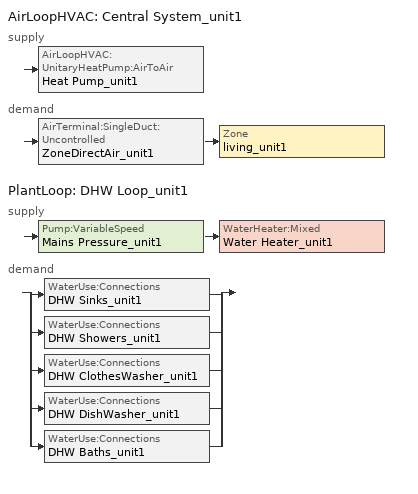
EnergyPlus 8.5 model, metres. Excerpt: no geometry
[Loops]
AirLoopHVAC 'Central System_unit1'
 supply: AirLoopHVAC:UnitaryHeatPump:AirToAir 'Heat Pump_unit1'
 demand: AirTerminal:SingleDuct:Uncontrolled 'ZoneDirectAir_unit1' > Zone 'living_unit1'
PlantLoop 'DHW Loop_unit1'
 supply: Pump:VariableSpeed 'Mains Pressure_unit1' > WaterHeater:Mixed 'Water Heater_unit1'
 demand: split
  | WaterUse:Connections 'DHW Sinks_unit1'
  | WaterUse:Connections 'DHW Showers_unit1'
  | WaterUse:Connections 'DHW ClothesWasher_unit1'
  | WaterUse:Connections 'DHW DishWasher_unit1'
  | WaterUse:Connections 'DHW Baths_unit1'
[ThermostatSetpoint:DualSetpoint]
thermostat_living Dual SP Control: Heating Setpoint Temperature Schedule=heating_sch; Cooling Setpoint Temperature Schedule=cooling_sch
[Sizing:Zone]
living_unit1: Zone Cooling Design Supply Air Temperature Input Method=SupplyAirTemperature; Zone Cooling Design Supply Air Temperature {C}=12; Zone Heating Design Supply Air Temperature Input Method=SupplyAirTemperature; Zone Heating Design Supply Air Temperature {C}=50; Zone Cooling Design Supply Air Humidity Ratio {kgWater/kgDryAir}=0.008; Zone Heating Design Supply Air Humidity Ratio {kgWater/kgDryAir}=0.008; Design Specification Outdoor Air Object=SZ DSOA living_unit1; Cooling Design Air Flow Method=DesignDay; Heating Design Air Flow Method=DesignDay; Heating Maximum Air Flow Fraction=0.3
[DesignSpecification:OutdoorAir]
SZ DSOA living_unit1: Outdoor Air Method=Flow/Area; Outdoor Air Flow per Zone Floor Area {m3/s-m2}  Refer to 2013 ASHRAE Handbook fundamentals Page 16.22=0.00015
[Sizing:System]
Central System_unit1: Type of Load to Size On=Sensible; Design Outdoor Air Flow Rate {m3/s}=0.691153; Central Heating Maximum System Air Flow Ratio=1; Preheat Design Temperature {C}=7; Preheat Design Humidity Ratio {kgWater/kgDryAir}=0.008; Precool Design Temperature {C}=11; Precool Design Humidity Ratio {kgWater/kgDryAir}=0.008; Central Cooling Design Supply Air Temperature {C}=12; Central Heating Design Supply Air Temperature {C}=50; Type of Zone Sum to Use=NonCoincident; 100% Outdoor Air in Cooling=No; 100% Outdoor Air in Heating=No; Central Cooling Design Supply Air Humidity Ratio {kgWater/kgDryAir}=0.008; Central Heating Design Supply Air Humidity Ratio {kgWater/kgDryAir}=0.008; Cooling Supply Air Flow Rate Method=designday; Heating Supply Air Flow Rate Method=designday; System Outdoor Air Method=ZoneSum; Zone Maximum Outdoor Air Fraction=0.5; Cooling Design Capacity Method=CoolingDesignCapacity; Cooling Design Capacity {W}=10054.81; Heating Design Capacity Method=HeatingDesignCapacity; Heating Design Capacity {W}=7622.48
[ZoneControl:Thermostat]
Zone Thermostat_unit1: Zone or ZoneList=living_unit1; Control Type Schedule=zone_control_type; Control 1=thermostat_living Dual SP Control
[AirTerminal:SingleDuct:Uncontrolled]
ZoneDirectAir_unit1: Availability Schedule=always_avail; Maximum Air Flow Rate {m3/s}=0.691153
[Coil:Cooling:DX:SingleSpeed]
DX Cooling Coil_unit1: Availability Schedule=always_avail; Gross Rated Total Cooling Capacity {W}=13792.84; Gross Rated Sensible Heat Ratio=0.735967; Gross Rated Cooling COP {W/W}        SEER=10.0=2.7; Rated Air Flow Rate {m3/s}=0.691153; Total Cooling Capacity Function of Temperature Curve=HPACCoolCapFT; Total Cooling Capacity Function of Flow Fraction Curve=HPACCoolCapFFF; Energy Input Ratio Function of Temperature Curve=HPACCOOLEIRFT; Energy Input Ratio Function of Flow Fraction Curve=HPACCOOLEIRFFF; Part Load Fraction Correlation Curve=HPACCOOLPLFFPLR
[Fan:OnOff]
Supply Fan_unit1: Availability Schedule=always_avail; Fan Total Efficiency=0.7; Pressure Rise {Pa}=400; Maximum Flow Rate {m3/s}=0.691153; Motor Efficiency=0.8; Motor In Airstream Fraction=1
[Coil:Heating:DX:SingleSpeed]
Main DX Heating Coil_unit1: Availability Schedule=always_avail; Rated Total Heating Capacity {W}=13792.84; Rated COP {W/W}                           HSPF=6.8 for HP heating mode=1.99; Rated Air Flow Rate {m3/s}=0.691153; Total Heating Capacity Function of Temperature Curve=HPACHeatCapFT; Total Heating Capacity Function of Flow Fraction Curve=HPACHeatCapFFF; Energy Input Ratio Function of Temperature Curve=HPACHeatEIRFT; Energy Input Ratio Function of Flow Fraction Curve=HPACHeatEIRFFF; Part Load Fraction Correlation Curve=HPACCOOLPLFFPLR; Defrost Energy Input Ratio Function of Temperature Curve=Defrost_EIR_FT; Minimum Outdoor Dry-Bulb Temperature for Compressor Operation {C}=-17.78; Maximum Outdoor Dry-Bulb Temperature for Defrost Operation {C}=5; Crankcase Heater Capacity {W}=200; Maximum Outdoor Dry-Bulb Temperature for Crankcase Heater Operation {C}=10; Defrost Strategy=ReverseCycle; Defrost Control=OnDemand
[Coil:Heating:Electric]
Supp Heating Coil_unit1: Availability Schedule=always_avail; Efficiency=1; Nominal Capacity {W}=8398.92
[AirLoopHVAC]
Central System_unit1: Design Supply Air Flow Rate {m3/s}=0.691153
[AirLoopHVAC:UnitaryHeatPump:AirToAir]
Heat Pump_unit1: Availability Schedule=always_avail; Supply Air Flow Rate During Cooling Operation {m3/s}=0.691153; Supply Air Flow Rate During Heating Operation {m3/s}=0.691153; Supply Air Flow Rate When No Cooling or Heating is Needed {m3/s}=0; Controlling Zone or Thermostat Location=living_unit1; Supply Air Fan=Supply Fan_unit1; Heating Coil=Main DX Heating Coil_unit1; Cooling Coil=DX Cooling Coil_unit1; Supplemental Heating Coil=Supp Heating Coil_unit1; Maximum Supply Air Temperature from Supplemental Heater {C}=50; Maximum Outdoor Dry-Bulb Temperature for Supplemental Heater Operation {C}=10; Fan Placement=BlowThrough; Supply Air Fan Operating Mode Schedule=fan_cycle
[Zone equipment]
living_unit1: ZoneDirectAir_unit1
[Pump:VariableSpeed]
Mains Pressure_unit1: Design Maximum Flow Rate {m3/s}=0.000009; Design Pump Head {Pa}=179352; Design Power Consumption {W}=autosize; Motor Efficiency=0.9; Fraction of Motor Inefficiencies to Fluid Stream=0; Coefficient 1 of the Part Load Performance Curve=0; Coefficient 2 of the Part Load Performance Curve=1; Coefficient 3 of the Part Load Performance Curve=0; Coefficient 4 of the Part Load Performance Curve=0; Design Minimum Flow Rate {m3/s}=0; Pump Control Type=Intermittent
[WaterHeater:Mixed]
Water Heater_unit1: Tank Volume {m3}=0.196841; Setpoint Temperature Schedule=dhw_setpt; Deadband Temperature Difference {deltaC}=2; Maximum Temperature Limit {C}=50; Heater Control Type=Cycle; Heater Maximum Capacity {W}=5500; Heater Minimum Capacity {W}=0; Heater Ignition Minimum Flow Rate {m3/s}=0; Heater Fuel Type=electricity; Heater Thermal Efficiency=1; Ambient Temperature Indicator=Zone; Ambient Temperature Zone=living_unit1; Off Cycle Loss Coefficient to Ambient Temperature {W/K}=1.33066; Off Cycle Loss Fraction to Zone=1; On Cycle Loss Coefficient to Ambient Temperature {W/K}=1.33066; On Cycle Loss Fraction to Zone=1; Peak Use Flow Rate {m3/s}=0; Use Side Effectiveness=1; Source Side Effectiveness=1; Use Side Design Flow Rate {m3/s}=0.000009; Source Side Design Flow Rate {m3/s}=0; Indirect Water Heating Recovery Time {hr}=1.5
[WaterHeater:Sizing]
Water Heater_unit1: Design Mode=ResidentialHUD-FHAMinimum; Number of Bedrooms=3; Number of Bathrooms=3
[Sizing:Plant]
DHW Loop_unit1: Loop Type=Heating; Design Loop Exit Temperature {C}=48.8889; Loop Design Temperature Difference {deltaC}=5.55556
[PlantLoop]
DHW Loop_unit1: Fluid Type=Water; Plant Equipment Operation Scheme=DHW Loop Operation_unit1; Maximum Loop Temperature {C}=100; Minimum Loop Temperature {C}=0; Maximum Loop Flow Rate {m3/s}=0.000009; Minimum Loop Flow Rate {m3/s}=0; Plant Loop Volume {m3}=0.006851; Load Distribution Scheme=Optimal
[PlantEquipmentList]
DHW Plant Equipment_unit1: Water Heater_unit1
[PlantEquipmentOperation:HeatingLoad]
DHW Control Scheme_unit1: Load Range 1 Lower Limit {W}=0; Load Range 1 Upper Limit {W}=1000000000000000; Range 1 Equipment List=DHW Plant Equipment_unit1
[PlantEquipmentOperationSchemes]
DHW Loop Operation_unit1: Control Scheme 1=DHW Control Scheme_unit1; Control Scheme 1 Schedule=always_avail
[SetpointManager:Scheduled]
DHW Loop Setpoint Manager_unit1: Control Variable=Temperature; Schedule=DHWSupplySetpoint; Setpoint Node or NodeList=DHW Supply Outlet Node_unit1
[WaterUse:Equipment]
Name | Peak Flow Rate {m3/s} | Flow Rate Fraction Schedule | Target Temperature Schedule
Clothes Washer_unit1 | 1.62192e-06 | ClothesWasher | CWWaterTempSchedule
Dishwasher_unit1 | 6.36685e-07 | Dishwasher | DWWaterTempSchedule
Sinks_unit1 | 2.12449e-06 | Sinks | SSBWaterTempSchedule
Showers_unit1 | 3.78163e-06 | Showers | SSBWaterTempSchedule
Baths_unit1 | 9.69568e-07 | Baths | SSBWaterTempSchedule
[WaterUse:Connections] Drain Water Heat Exchanger Type=None
Name | Water Use Equipment 1
DHW Sinks_unit1 | Sinks_unit1
DHW Showers_unit1 | Showers_unit1
DHW ClothesWasher_unit1 | Clothes Washer_unit1
DHW DishWasher_unit1 | Dishwasher_unit1
DHW Baths_unit1 | Baths_unit1
[Curve:Biquadratic]
Name | Coefficient1 Constant | Coefficient2 x | Coefficient3 x**2 | Coefficient4 y | Coefficient5 y**2 | Coefficient6 x*y | Minimum Value of x | Maximum Value of x | Minimum Value of y | Maximum Value of y
HPACCoolCapFT | 0.766956 | 0.0107756 | -4.14703e-05 | 0.00134961 | -0.000261144 | 0.000457488 | 12.77778 | 23.88889 | 21.11111 | 46.11111
HPACCOOLEIRFT | 0.297145 | 0.0430933 | -0.000748766 | 0.00597727 | 0.000482112 | -0.000956448 | 12.77778 | 23.88889 | 21.11111 | 46.11111
Defrost_EIR_FT | 1 | 0 | 0 | 0 | 0 | 0 | 0 | 100 | 0 | 100
[Curve:Cubic]
Name | Coefficient1 Constant | Coefficient2 x | Coefficient3 x**2 | Coefficient4 x**3 | Minimum Value of x | Maximum Value of x
HPACHeatCapFT | 0.758746 | 0.027626 | 0.000148716 | 3.4992e-06 | -20 | 20
HPACHeatCapFFF | 0.84 | 0.16 | 0 | 0 | 0.5 | 1.5
HPACHeatEIRFT | 1.19248 | -0.0300438 | 0.00103745 | -2.3328e-05 | -20 | 20
[Curve:Quadratic]
Name | Coefficient1 Constant | Coefficient2 x | Coefficient3 x**2 | Minimum Value of x | Maximum Value of x
HPACCoolCapFFF | 0.8 | 0.2 | 0 | 0.5 | 1.5
HPACCOOLEIRFFF | 1.156 | -0.1816 | 0.0256 | 0.5 | 1.5
HPACCOOLPLFFPLR | 0.85 | 0.15 | 0 | 0 | 1
HPACHeatEIRFFF | 1.3824 | -0.4336 | 0.0512 | 0 | 1
[Schedule:Compact]
zone_control_type: Through: 12/31, For: AllDays, Until 24:00, 4
dhw_setpt: Through: 12/31, For: AllDays, Until 24:00, 48
always_avail: Through: 12/31, For: AllDays, Until: 24:00, 1
heating_sch: Through: 12/31, For: AllDays, Until: 24:00, 21.11
cooling_sch: Through: 12/31, For: AllDays, Until: 24:00, 23.89
fan_cycle: Through: 12/31, For: AllDays, Until: 24:00, 0
[Schedule:Day:Hourly]
DishwasherWeekday: 0.129162, 0.0573867, 0.042998, 0.0286934, 0.0286934, 0.0860801, 0.172244, 0.258408, 0.488208, 0.545594, 0.473819, 0.402044, 0.344573, 0.387655, 0.315879, 0.301491, 0.315879, 0.416348, 0.732312, 0.933333, 0.761005, 0.559983, 0.373266, 0.258408
DishwasherWeekend: 0.138388, 0.0614858, 0.0460692, 0.0307429, 0.0307429, 0.0922286, 0.184547, 0.276866, 0.52308, 0.584565, 0.507663, 0.430761, 0.369185, 0.415344, 0.338442, 0.323026, 0.338442, 0.446087, 0.78462, 1, 0.815362, 0.599982, 0.399928, 0.276866
DishwasherVacation; ClothesWasherVacation; SinksVacation; ShowersVacation; BathsVacation: 0, 0, 0, 0, 0, 0, 0, 0, 0, 0, 0, 0, 0, 0, 0, 0, 0, 0, 0, 0, 0, 0, 0, 0
ClothesWasherWeekday: 0.0887931, 0.0710155, 0.0354602, 0.0354602, 0.0710155, 0.106571, 0.213142, 0.461934, 0.692948, 0.817391, 0.799614, 0.710725, 0.639615, 0.568599, 0.497489, 0.461934, 0.479711, 0.461934, 0.461934, 0.461934, 0.461934, 0.444156, 0.30203, 0.159904
ClothesWasherWeekend: 0.10863, 0.0868807, 0.0433822, 0.0433822, 0.0868807, 0.130379, 0.260758, 0.565131, 0.847755, 1, 0.978251, 0.869505, 0.782508, 0.695627, 0.60863, 0.565131, 0.586881, 0.565131, 0.565131, 0.565131, 0.565131, 0.543382, 0.369505, 0.195627
SinksWeekday: 0.178431, 0.0855612, 0.0641394, 0.0641394, 0.0855612, 0.228457, 0.535419, 0.785298, 0.828142, 0.778116, 0.685372, 0.628163, 0.613924, 0.57108, 0.521054, 0.542476, 0.606741, 0.820959, 0.942308, 0.870986, 0.71385, 0.606741, 0.499758, 0.342623
SinksWeekend: 0.189355, 0.0907997, 0.0680663, 0.0680663, 0.0907997, 0.242445, 0.5682, 0.833378, 0.878845, 0.825756, 0.727334, 0.666622, 0.651511, 0.606044, 0.552955, 0.575689, 0.643889, 0.871222, 1, 0.924311, 0.757555, 0.643889, 0.530356, 0.3636
ShowersWeekday: 0.0847763, 0.0384986, 0.0269887, 0.0384986, 0.107955, 0.4088, 0.933333, 0.925634, 0.752112, 0.5901, 0.474366, 0.374111, 0.269967, 0.231389, 0.20051, 0.20821, 0.239088, 0.308545, 0.335533, 0.335533, 0.331644, 0.323944, 0.231389, 0.165822
ShowersWeekend: 0.0908318, 0.0412485, 0.0289165, 0.0412485, 0.115666, 0.438, 1, 0.99175, 0.805834, 0.63225, 0.50825, 0.400833, 0.28925, 0.247916, 0.214832, 0.223082, 0.256166, 0.330583, 0.3595, 0.3595, 0.355333, 0.347083, 0.247916, 0.177666
BathsWeekday: 0.0549341, 0.0274671, 0.0274671, 0.0274671, 0.0549341, 0.137335, 0.329676, 0.412077, 0.467011, 0.412077, 0.329676, 0.247203, 0.219736, 0.164802, 0.164802, 0.164802, 0.274742, 0.329676, 0.549483, 0.714286, 0.714286, 0.549483, 0.467011, 0.274742
BathsWeekend: 0.0769078, 0.0384539, 0.0384539, 0.0384539, 0.0769078, 0.192269, 0.461546, 0.576908, 0.653816, 0.576908, 0.461546, 0.346085, 0.307631, 0.230723, 0.230723, 0.230723, 0.384638, 0.461546, 0.769277, 1, 1, 0.769277, 0.653816, 0.384638
[Schedule:Week:Compact]
DishwasherWeek: For: Weekdays, DishwasherWeekday, For: CustomDay1, DishwasherVacation, For: AllOtherDays, DishwasherWeekend
ClothesWasherWeek: For: Weekdays, ClothesWasherWeekday, For: CustomDay1, ClothesWasherVacation, For: AllOtherDays, ClothesWasherWeekend
SinksWeek: For: Weekdays, SinksWeekday, For: CustomDay1, SinksVacation, For: AllOtherDays, SinksWeekend
ShowersWeek: For: Weekdays, ShowersWeekday, For: CustomDay1, ShowersVacation, For: AllOtherDays, ShowersWeekend
BathsWeek: For: Weekdays, BathsWeekday, For: CustomDay1, BathsVacation, For: AllOtherDays, BathsWeekend
[Schedule:Year]
Dishwasher: DishwasherWeek, 1, 1, 12, 31
ClothesWasher: ClothesWasherWeek, 1, 1, 12, 31
Sinks: SinksWeek, 1, 1, 12, 31
Showers: ShowersWeek, 1, 1, 12, 31
Baths: BathsWeek, 1, 1, 12, 31
[Schedule:Constant]
DWWaterTempSchedule; CWWaterTempSchedule; DHWSupplySetpoint: Temperature, 48.8889
SSBWaterTempSchedule: Temperature, 40.5556
